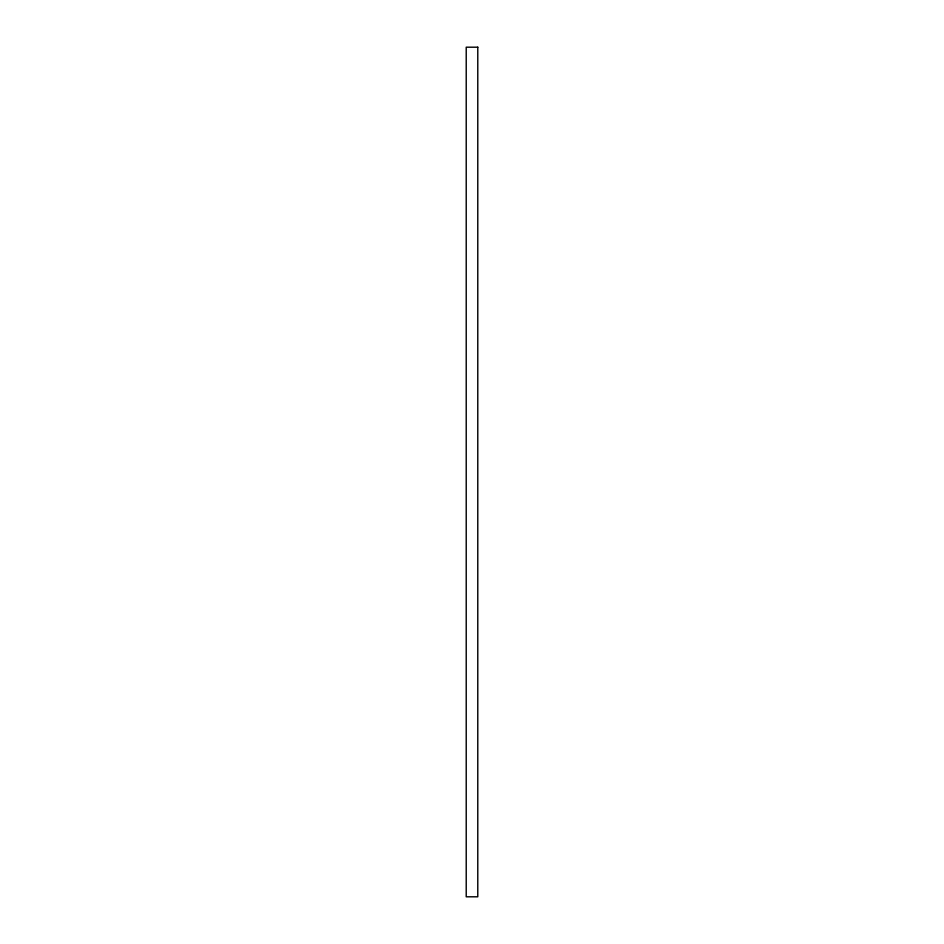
<?xml version="1.0" encoding="UTF-8"?>
<svg xmlns="http://www.w3.org/2000/svg" width="944" height="944" viewBox="0 0 944 944"><rect width="100%" height="100%" fill="white"/><g stroke="black" fill="none" stroke-linecap="round" stroke-linejoin="round"><path stroke-width="1.42" d="M477.782 47.2L466.218 47.2L466.218 896.8L477.782 896.8L477.782 47.2"/></g></svg>
